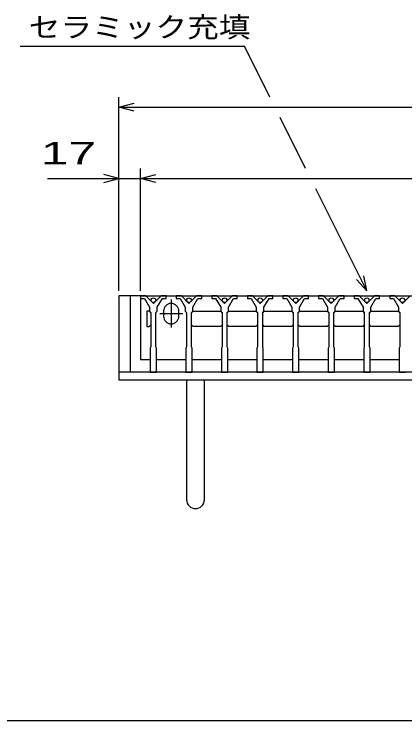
# Model space of a CAD drawing. Units: millimetres, scale not verified. Extents: x -1456 to 1406, y -1028 to 848.
# Drawn here: x -1062 to -756, y -912 to -358 of the extents above; entities that cross this region are included whole.
import ezdxf
from ezdxf.enums import TextEntityAlignment as Align

# ---------------------------------------------------------------- set-up
doc = ezdxf.new("R2010")
doc.units = ezdxf.units.MM
doc.header["$LTSCALE"] = 8
for name, color, linetype, lineweight in [('0_2', 150, 'Continuous', 25), ('16', 3, 'Continuous', 25), ('19', 6, 'Continuous', 25), ('22', 2, 'Continuous', 25)]:
    doc.layers.add(name, color=color, linetype=linetype, lineweight=lineweight)
doc.styles.add('ベクトル', font='')
doc.styles.get('ベクトル').set_extended_font_data('ベクトル')

msp = doc.modelspace()

# ---------------------------------------------------------------- linework, layer by layer
at = {"layer": '0_2'}
msp.add_line((1405.673, -912.273), (-1362.327, -912.273), dxfattribs=at)
at = {"layer": '16'}
for p, q in [((-962.927, -578.7), (-962.927, -580.7)), ((-958.927, -578.7), (-962.927, -578.7)), ((-962.927, -578.7), (-468.927, -578.7)), ((-962.927, -578.7), (-962.927, -628.7)), ((-962.927, -580.7), (-959.927, -580.7)), ((-959.927, -580.7), (-955.927, -587.7)), ((-952.927, -584.7), (-958.927, -578.7)), ((-946.927, -578.7), (-952.927, -584.7)), ((-949.927, -587.7), (-945.927, -580.7)), ((-942.927, -578.7), (-946.927, -578.7)), ((-945.927, -580.7), (-942.927, -580.7)), ((-942.927, -580.7), (-942.927, -578.7)), ((-938.977, -581.7), (-938.977, -603.7)), ((-935.027, -578.7), (-935.027, -580.7)), ((-931.027, -578.7), (-935.027, -578.7)), ((-935.027, -580.7), (-932.027, -580.7)), ((-932.027, -580.7), (-928.027, -587.7)), ((-925.027, -584.7), (-931.027, -578.7)), ((-919.027, -578.7), (-925.027, -584.7)), ((-922.027, -587.7), (-918.027, -580.7)), ((-915.027, -578.7), (-919.027, -578.7)), ((-918.027, -580.7), (-915.027, -580.7)), ((-915.027, -580.7), (-915.027, -578.7)), ((-907.127, -578.7), (-907.127, -580.7)), ((-903.127, -578.7), (-907.127, -578.7)), ((-907.127, -580.7), (-904.127, -580.7)), ((-904.127, -580.7), (-900.127, -587.7)), ((-897.127, -584.7), (-903.127, -578.7)), ((-891.127, -578.7), (-897.127, -584.7)), ((-894.127, -587.7), (-890.127, -580.7)), ((-887.127, -578.7), (-891.127, -578.7)), ((-890.127, -580.7), (-887.127, -580.7)), ((-887.127, -580.7), (-887.127, -578.7)), ((-879.227, -578.7), (-879.227, -580.7)), ((-875.227, -578.7), (-879.227, -578.7)), ((-879.227, -580.7), (-876.227, -580.7)), ((-876.227, -580.7), (-872.227, -587.7)), ((-869.227, -584.7), (-875.227, -578.7)), ((-863.227, -578.7), (-869.227, -584.7)), ((-866.227, -587.7), (-862.227, -580.7)), ((-859.227, -578.7), (-863.227, -578.7)), ((-862.227, -580.7), (-859.227, -580.7)), ((-859.227, -580.7), (-859.227, -578.7)), ((-851.327, -578.7), (-851.327, -580.7)), ((-847.327, -578.7), (-851.327, -578.7)), ((-851.327, -580.7), (-848.327, -580.7)), ((-848.327, -580.7), (-844.327, -587.7)), ((-841.327, -584.7), (-847.327, -578.7)), ((-835.327, -578.7), (-841.327, -584.7)), ((-838.327, -587.7), (-834.327, -580.7)), ((-831.327, -578.7), (-835.327, -578.7)), ((-834.327, -580.7), (-831.327, -580.7)), ((-831.327, -580.7), (-831.327, -578.7)), ((-823.427, -578.7), (-823.427, -580.7)), ((-819.427, -578.7), (-823.427, -578.7)), ((-823.427, -580.7), (-820.427, -580.7)), ((-820.427, -580.7), (-816.427, -587.7)), ((-813.427, -584.7), (-819.427, -578.7)), ((-807.427, -578.7), (-813.427, -584.7)), ((-810.427, -587.7), (-806.427, -580.7)), ((-803.427, -578.7), (-807.427, -578.7)), ((-806.427, -580.7), (-803.427, -580.7)), ((-803.427, -580.7), (-803.427, -578.7)), ((-795.527, -578.7), (-795.527, -580.7)), ((-791.527, -578.7), (-795.527, -578.7)), ((-795.527, -580.7), (-792.527, -580.7)), ((-792.527, -580.7), (-788.527, -587.7)), ((-785.527, -584.7), (-791.527, -578.7)), ((-779.527, -578.7), (-785.527, -584.7)), ((-782.527, -587.7), (-778.527, -580.7)), ((-775.527, -578.7), (-779.527, -578.7)), ((-778.527, -580.7), (-775.527, -580.7)), ((-775.527, -580.7), (-775.527, -578.7)), ((-767.627, -578.7), (-767.627, -580.7)), ((-763.627, -578.7), (-767.627, -578.7)), ((-767.627, -580.7), (-764.627, -580.7)), ((-764.627, -580.7), (-760.627, -587.7)), ((-757.627, -584.7), (-763.627, -578.7)), ((-751.627, -578.7), (-757.627, -584.7)), ((-955.927, -587.7), (-955.927, -590.7)), ((-949.927, -590.7), (-949.927, -587.7)), ((-928.027, -587.7), (-928.027, -590.7)), ((-922.027, -590.7), (-922.027, -587.7)), ((-900.127, -587.7), (-900.127, -590.7)), ((-894.127, -590.7), (-894.127, -587.7)), ((-872.227, -587.7), (-872.227, -590.7)), ((-866.227, -590.7), (-866.227, -587.7)), ((-844.327, -587.7), (-844.327, -590.7)), ((-838.327, -590.7), (-838.327, -587.7)), ((-816.427, -587.7), (-816.427, -590.7)), ((-810.427, -590.7), (-810.427, -587.7)), ((-788.527, -587.7), (-788.527, -590.7)), ((-782.527, -590.7), (-782.527, -587.7)), ((-760.627, -587.7), (-760.627, -590.7)), ((-956.177, -590.7), (-958.177, -590.7)), ((-958.177, -590.7), (-958.177, -602.7)), ((-955.177, -591.7), (-956.177, -590.7)), ((-955.927, -590.7), (-954.927, -591.7)), ((-954.927, -591.7), (-954.927, -618.7)), ((-950.927, -591.7), (-949.927, -590.7)), ((-950.927, -618.7), (-950.927, -591.7)), ((-947.977, -592.7), (-929.977, -592.7)), ((-944.977, -590.7), (-944.977, -594.7)), ((-932.977, -594.7), (-932.977, -590.7)), ((-928.027, -590.7), (-927.027, -591.7)), ((-927.027, -591.7), (-927.027, -618.7)), ((-923.027, -591.7), (-922.027, -590.7)), ((-923.027, -618.7), (-923.027, -591.7)), ((-922.777, -591.7), (-921.777, -590.7)), ((-921.777, -590.7), (-900.377, -590.7)), ((-900.377, -590.7), (-899.377, -591.7)), ((-900.127, -590.7), (-899.127, -591.7)), ((-899.127, -591.7), (-899.127, -618.7)), ((-895.127, -591.7), (-894.127, -590.7)), ((-895.127, -618.7), (-895.127, -591.7)), ((-894.877, -591.7), (-893.877, -590.7)), ((-893.877, -590.7), (-872.477, -590.7)), ((-872.477, -590.7), (-871.477, -591.7)), ((-872.227, -590.7), (-871.227, -591.7)), ((-871.227, -591.7), (-871.227, -618.7)), ((-867.227, -591.7), (-866.227, -590.7)), ((-867.227, -618.7), (-867.227, -591.7)), ((-866.977, -591.7), (-865.977, -590.7)), ((-865.977, -590.7), (-844.577, -590.7)), ((-844.577, -590.7), (-843.577, -591.7)), ((-844.327, -590.7), (-843.327, -591.7)), ((-843.327, -591.7), (-843.327, -618.7)), ((-839.327, -591.7), (-838.327, -590.7)), ((-839.327, -618.7), (-839.327, -591.7)), ((-839.077, -591.7), (-838.077, -590.7)), ((-838.077, -590.7), (-816.677, -590.7)), ((-816.677, -590.7), (-815.677, -591.7)), ((-816.427, -590.7), (-815.427, -591.7)), ((-815.427, -591.7), (-815.427, -618.7)), ((-811.427, -591.7), (-810.427, -590.7)), ((-811.427, -618.7), (-811.427, -591.7)), ((-811.177, -591.7), (-810.177, -590.7)), ((-810.177, -590.7), (-788.777, -590.7)), ((-788.777, -590.7), (-787.777, -591.7)), ((-788.527, -590.7), (-787.527, -591.7)), ((-787.527, -591.7), (-787.527, -618.7)), ((-783.527, -591.7), (-782.527, -590.7)), ((-783.527, -618.7), (-783.527, -591.7)), ((-783.277, -591.7), (-782.277, -590.7)), ((-782.277, -590.7), (-760.877, -590.7)), ((-760.877, -590.7), (-759.877, -591.7)), ((-760.627, -590.7), (-759.627, -591.7)), ((-759.627, -591.7), (-759.627, -618.7)), ((-958.177, -602.7), (-956.177, -602.7)), ((-956.177, -602.7), (-955.177, -601.7)), ((-921.777, -602.7), (-922.777, -601.7)), ((-900.377, -602.7), (-921.777, -602.7)), ((-899.377, -601.7), (-900.377, -602.7)), ((-893.877, -602.7), (-894.877, -601.7)), ((-872.477, -602.7), (-893.877, -602.7)), ((-871.477, -601.7), (-872.477, -602.7)), ((-865.977, -602.7), (-866.977, -601.7)), ((-844.577, -602.7), (-865.977, -602.7)), ((-843.577, -601.7), (-844.577, -602.7)), ((-838.077, -602.7), (-839.077, -601.7)), ((-816.677, -602.7), (-838.077, -602.7)), ((-815.677, -601.7), (-816.677, -602.7)), ((-810.177, -602.7), (-811.177, -601.7)), ((-788.777, -602.7), (-810.177, -602.7)), ((-787.777, -601.7), (-788.777, -602.7)), ((-782.277, -602.7), (-783.277, -601.7)), ((-760.877, -602.7), (-782.277, -602.7)), ((-759.877, -601.7), (-760.877, -602.7)), ((-954.927, -618.7), (-955.427, -619.7)), ((-955.427, -619.7), (-955.427, -638.7)), ((-950.427, -619.7), (-950.927, -618.7)), ((-950.427, -638.7), (-950.427, -619.7)), ((-927.027, -618.7), (-927.527, -619.7)), ((-927.527, -619.7), (-927.527, -638.7)), ((-922.527, -619.7), (-923.027, -618.7)), ((-922.527, -638.7), (-922.527, -619.7)), ((-899.127, -618.7), (-899.627, -619.7)), ((-899.627, -619.7), (-899.627, -638.7)), ((-894.627, -619.7), (-895.127, -618.7)), ((-894.627, -638.7), (-894.627, -619.7)), ((-871.227, -618.7), (-871.727, -619.7)), ((-871.727, -619.7), (-871.727, -638.7)), ((-866.727, -619.7), (-867.227, -618.7)), ((-866.727, -638.7), (-866.727, -619.7)), ((-843.327, -618.7), (-843.827, -619.7)), ((-843.827, -619.7), (-843.827, -638.7)), ((-838.827, -619.7), (-839.327, -618.7)), ((-838.827, -638.7), (-838.827, -619.7)), ((-815.427, -618.7), (-815.927, -619.7)), ((-815.927, -619.7), (-815.927, -638.7)), ((-810.927, -619.7), (-811.427, -618.7)), ((-810.927, -638.7), (-810.927, -619.7)), ((-787.527, -618.7), (-788.027, -619.7)), ((-788.027, -619.7), (-788.027, -638.7)), ((-783.027, -619.7), (-783.527, -618.7)), ((-783.027, -638.7), (-783.027, -619.7)), ((-759.627, -618.7), (-760.127, -619.7)), ((-760.127, -619.7), (-760.127, -638.7)), ((-962.927, -628.7), (-955.427, -628.7)), ((-950.427, -628.7), (-927.527, -628.7)), ((-922.527, -628.7), (-899.627, -628.7)), ((-894.627, -628.7), (-871.727, -628.7)), ((-866.727, -628.7), (-843.827, -628.7)), ((-838.827, -628.7), (-815.927, -628.7)), ((-810.927, -628.7), (-788.027, -628.7)), ((-783.027, -628.7), (-760.127, -628.7)), ((-955.427, -638.7), (-950.427, -638.7)), ((-927.527, -638.7), (-922.527, -638.7)), ((-899.627, -638.7), (-894.627, -638.7)), ((-871.727, -638.7), (-866.727, -638.7)), ((-843.827, -638.7), (-838.827, -638.7)), ((-815.927, -638.7), (-810.927, -638.7)), ((-788.027, -638.7), (-783.027, -638.7)), ((-760.127, -638.7), (-755.127, -638.7))]:
    msp.add_line(p, q, dxfattribs=at)
for centre in [(-952.927, -582.2), (-925.027, -582.2), (-897.127, -582.2), (-869.227, -582.2), (-841.327, -582.2), (-813.427, -582.2), (-785.527, -582.2), (-757.627, -582.2)]:
    msp.add_circle(centre, 1.8, dxfattribs=at)
for centre, start, end in [((-938.977, -590.7), 0, 180), ((-938.977, -594.7), 180, 0)]:
    msp.add_arc(centre, 6, start, end, dxfattribs=at)
at = {"layer": '19'}
for p, q in [((-962.927, -578.7), (-979.927, -578.7)), ((-979.927, -578.7), (-979.927, -644.7)), ((-970.927, -638.7), (-970.927, -578.7)), ((-970.927, -638.7), (-979.927, -638.7)), ((-460.927, -638.7), (-970.927, -638.7)), ((-979.927, -644.7), (-451.927, -644.7)), ((-926.927, -644.7), (-926.927, -738.7)), ((-912.927, -738.7), (-912.927, -644.7))]:
    msp.add_line(p, q, dxfattribs=at)
msp.add_arc((-919.927, -738.7), 7, 180, 0, dxfattribs=at)
at = {"layer": '22', "color": 4}
for p, q in [((-1057.527, -382.7), (-881.527, -382.7)), ((-861.527, -422.7), (-881.527, -382.7)), ((-979.927, -574.7), (-979.927, -422.7)), ((-979.927, -430.7), (-967.927, -427.5)), ((-967.927, -433.9), (-979.927, -430.7)), ((-979.927, -430.7), (-451.927, -430.7)), ((-833.527, -478.7), (-853.527, -438.7)), ((-979.927, -574.7), (-979.927, -478.7)), ((-962.927, -574.7), (-962.927, -478.7)), ((-1035.927, -486.7), (-979.927, -486.7)), ((-979.927, -486.7), (-991.927, -483.5)), ((-991.927, -489.9), (-979.927, -486.7)), ((-979.927, -486.7), (-962.927, -486.7)), ((-962.927, -486.7), (-950.927, -483.5)), ((-950.927, -489.9), (-962.927, -486.7)), ((-962.927, -486.7), (-468.927, -486.7)), ((-785.527, -574.7), (-825.527, -494.7)), ((-785.527, -574.7), (-787.927, -563.02)), ((-785.527, -574.7), (-793.527, -565.9))]:
    msp.add_line(p, q, dxfattribs=at)

# ---------------------------------------------------------------- texts
at = {"layer": '22', "style": 'ベクトル'}
for s, height, width, p in [('セラミック充填', 15.84, 1.15, (-1050.727, -367.9)), (' 17 ', 17.6, 1.65, (-1051.927, -466.7))]:
    msp.add_text(s, height=height, dxfattribs=dict(at, width=width)).set_placement(p, align=Align.MIDDLE_LEFT)

doc.saveas('drawing.dxf')
